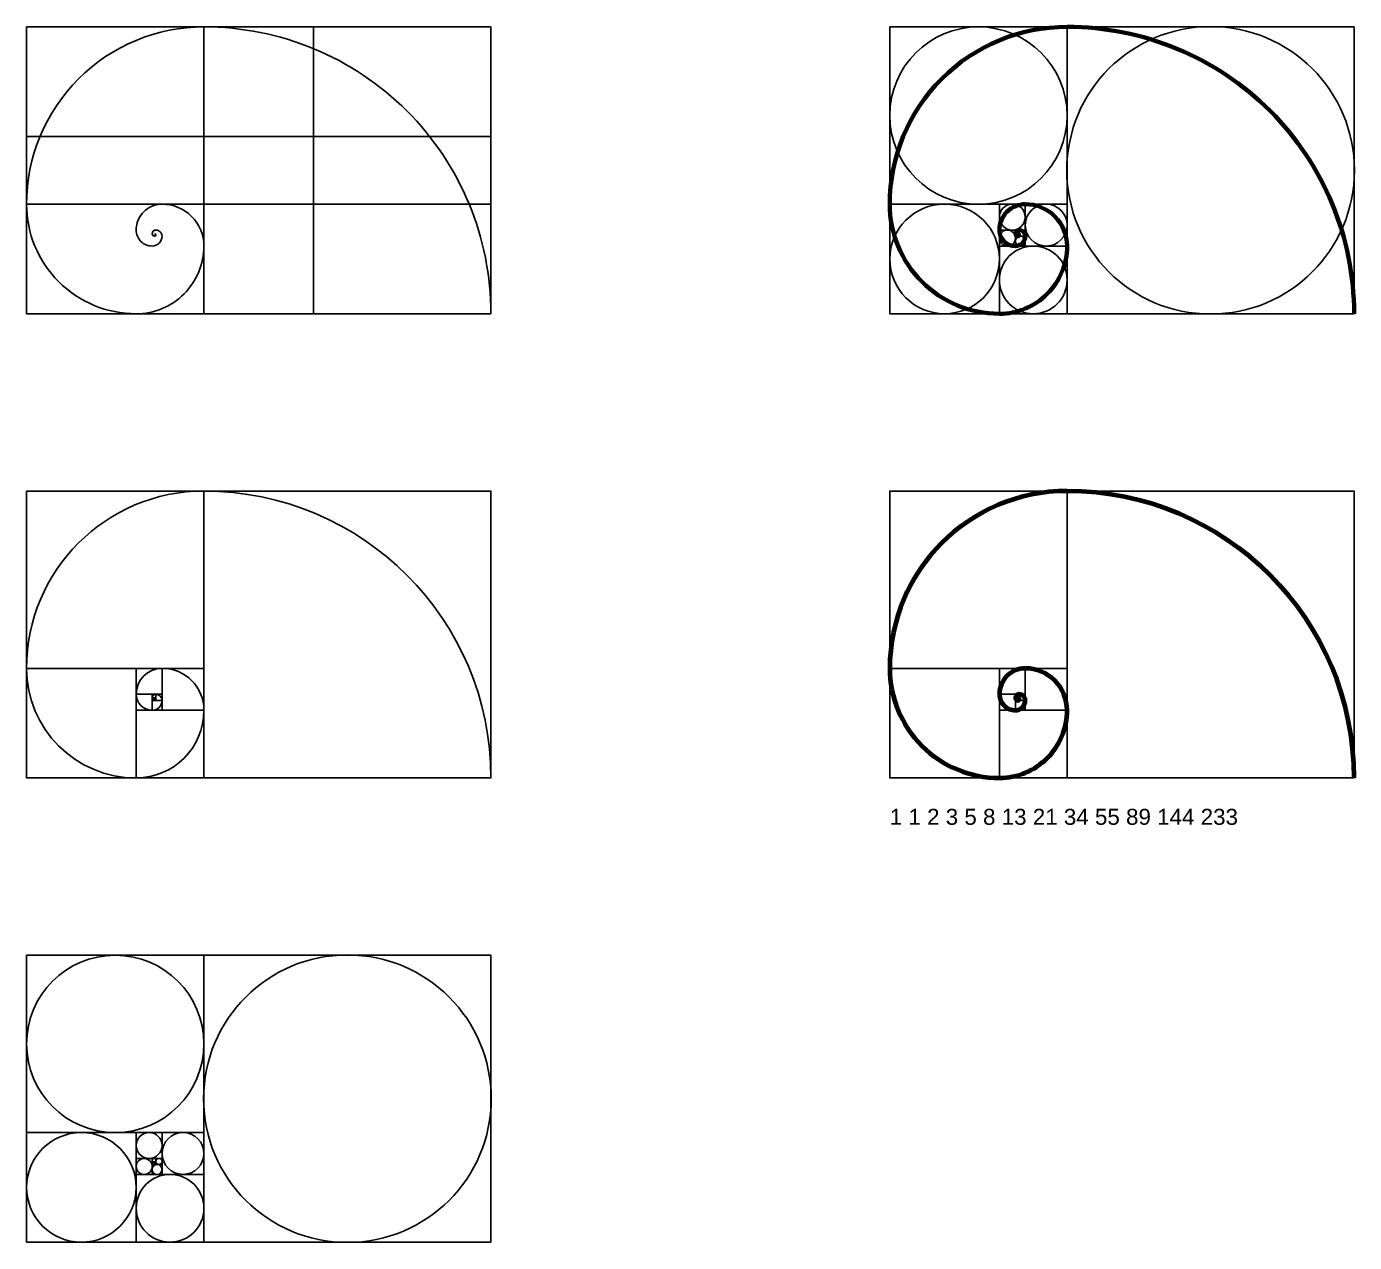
# Model space of a CAD drawing. Header units: inches. Extents: x 994 to 6777, y -637 to 5407.
# Drawn here: x 4049 to 5127, y 116 to 1104 of the extents above; entities that cross this region are included whole.
import ezdxf

# ---------------------------------------------------------------- set-up
doc = ezdxf.new("R2010")
doc.units = ezdxf.units.IN
doc.header["$MEASUREMENT"] = 0
doc.styles.get("Standard").update_dxf_attribs({"font": 'arial.ttf'})

msp = doc.modelspace()

# ---------------------------------------------------------------- linework, layer by layer
at = {"color": 7}
for p, q in [((4049.13603, 1103.31157), (4049.13603, 870.31157)), ((4749.9533, 582.31157), (4893.9533, 582.31157))]:
    msp.add_line(p, q, dxfattribs=at)
for points in [[(4193.13603, 959.31157), (4049.13603, 959.31157), (4049.13603, 1103.31157), (4193.13603, 1103.31157)], [(4193.13603, 870.31157), (4426.13603, 870.31157), (4426.13603, 1103.31157), (4193.13603, 1103.31157)], [(4893.9533, 959.31157), (4749.9533, 959.31157), (4749.9533, 1103.31157), (4893.9533, 1103.31157)], [(4893.9533, 870.31157), (5126.9533, 870.31157), (5126.9533, 1103.31157), (4893.9533, 1103.31157)], [(4838.9533, 870.31157), (4749.9533, 870.31157), (4749.9533, 959.31157), (4838.9533, 959.31157)], [(4859.9533, 938.31157), (4838.9533, 938.31157), (4838.9533, 959.31157), (4859.9533, 959.31157)], [(4893.9533, 925.31157), (4859.9533, 925.31157), (4859.9533, 959.31157), (4893.9533, 959.31157)], [(4851.9533, 925.31157), (4838.9533, 925.31157), (4838.9533, 938.31157), (4851.9533, 938.31157)], [(4854.9533, 935.31157), (4851.9533, 935.31157), (4851.9533, 938.31157), (4854.9533, 938.31157)], [(4859.9533, 933.31157), (4854.9533, 933.31157), (4854.9533, 938.31157), (4859.9533, 938.31157)], [(4853.9533, 933.31157), (4851.9533, 933.31157), (4851.9533, 935.31157), (4853.9533, 935.31157)], [(4859.9533, 925.31157), (4851.9533, 925.31157), (4851.9533, 933.31157), (4859.9533, 933.31157)], [(4854.9533, 934.31157), (4853.9533, 934.31157), (4853.9533, 935.31157), (4854.9533, 935.31157)], [(4854.9533, 933.31157), (4853.9533, 933.31157), (4853.9533, 934.31157), (4854.9533, 934.31157)], [(4893.9533, 870.31157), (4838.9533, 870.31157), (4838.9533, 925.31157), (4893.9533, 925.31157)], [(4193.13603, 582.31157), (4049.13603, 582.31157), (4049.13603, 726.31157), (4193.13603, 726.31157)], [(4193.13603, 493.31157), (4426.13603, 493.31157), (4426.13603, 726.31157), (4193.13603, 726.31157)], [(4893.9533, 582.31157), (4749.9533, 582.31157), (4749.9533, 726.31157), (4893.9533, 726.31157)], [(4893.9533, 493.31157), (5126.9533, 493.31157), (5126.9533, 726.31157), (4893.9533, 726.31157)], [(4138.13603, 493.31157), (4049.13603, 493.31157), (4049.13603, 582.31157), (4138.13603, 582.31157)], [(4159.13603, 561.31157), (4138.13603, 561.31157), (4138.13603, 582.31157), (4159.13603, 582.31157)], [(4193.13603, 548.31157), (4159.13603, 548.31157), (4159.13603, 582.31157), (4193.13603, 582.31157)], [(4838.9533, 493.31157), (4749.9533, 493.31157), (4749.9533, 582.31157), (4838.9533, 582.31157)], [(4859.9533, 561.31157), (4838.9533, 561.31157), (4838.9533, 582.31157), (4859.9533, 582.31157)], [(4893.9533, 548.31157), (4859.9533, 548.31157), (4859.9533, 582.31157), (4893.9533, 582.31157)], [(4154.13603, 558.31157), (4151.13603, 558.31157), (4151.13603, 561.31157), (4154.13603, 561.31157)], [(4159.13603, 556.31157), (4154.13603, 556.31157), (4154.13603, 561.31157), (4159.13603, 561.31157)], [(4851.9533, 548.31157), (4838.9533, 548.31157), (4838.9533, 561.31157), (4851.9533, 561.31157)], [(4854.9533, 558.31157), (4851.9533, 558.31157), (4851.9533, 561.31157), (4854.9533, 561.31157)], [(4859.9533, 556.31157), (4854.9533, 556.31157), (4854.9533, 561.31157), (4859.9533, 561.31157)], [(4153.13603, 556.31157), (4151.13603, 556.31157), (4151.13603, 558.31157), (4153.13603, 558.31157)], [(4159.13603, 548.31157), (4151.13603, 548.31157), (4151.13603, 556.31157), (4159.13603, 556.31157)], [(4154.13603, 557.31157), (4153.13603, 557.31157), (4153.13603, 558.31157), (4154.13603, 558.31157)], [(4154.13603, 556.31157), (4153.13603, 556.31157), (4153.13603, 557.31157), (4154.13603, 557.31157)], [(4853.9533, 556.31157), (4851.9533, 556.31157), (4851.9533, 558.31157), (4853.9533, 558.31157)], [(4859.9533, 548.31157), (4851.9533, 548.31157), (4851.9533, 556.31157), (4859.9533, 556.31157)], [(4854.9533, 557.31157), (4853.9533, 557.31157), (4853.9533, 558.31157), (4854.9533, 558.31157)], [(4854.9533, 556.31157), (4853.9533, 556.31157), (4853.9533, 557.31157), (4854.9533, 557.31157)], [(4193.13603, 493.31157), (4138.13603, 493.31157), (4138.13603, 548.31157), (4193.13603, 548.31157)], [(4893.9533, 493.31157), (4838.9533, 493.31157), (4838.9533, 548.31157), (4893.9533, 548.31157)], [(4193.13603, 205.31157), (4049.13603, 205.31157), (4049.13603, 349.31157), (4193.13603, 349.31157)], [(4193.13603, 116.31157), (4426.13603, 116.31157), (4426.13603, 349.31157), (4193.13603, 349.31157)], [(4138.13603, 116.31157), (4049.13603, 116.31157), (4049.13603, 205.31157), (4138.13603, 205.31157)], [(4159.13603, 184.31157), (4138.13603, 184.31157), (4138.13603, 205.31157), (4159.13603, 205.31157)], [(4193.13603, 171.31157), (4159.13603, 171.31157), (4159.13603, 205.31157), (4193.13603, 205.31157)], [(4151.13603, 171.31157), (4138.13603, 171.31157), (4138.13603, 184.31157), (4151.13603, 184.31157)], [(4154.13603, 181.31157), (4151.13603, 181.31157), (4151.13603, 184.31157), (4154.13603, 184.31157)], [(4159.13603, 179.31157), (4154.13603, 179.31157), (4154.13603, 184.31157), (4159.13603, 184.31157)], [(4153.13603, 179.31157), (4151.13603, 179.31157), (4151.13603, 181.31157), (4153.13603, 181.31157)], [(4159.13603, 171.31157), (4151.13603, 171.31157), (4151.13603, 179.31157), (4159.13603, 179.31157)], [(4154.13603, 180.31157), (4153.13603, 180.31157), (4153.13603, 181.31157), (4154.13603, 181.31157)], [(4154.13603, 179.31157), (4153.13603, 179.31157), (4153.13603, 180.31157), (4154.13603, 180.31157)], [(4193.13603, 116.31157), (4138.13603, 116.31157), (4138.13603, 171.31157), (4193.13603, 171.31157)]]:
    msp.add_lwpolyline(points, close=True, dxfattribs=at)
for points in [[(4426.13603, 959.31157), (4049.13603, 959.31157), (4049.13603, 870.31157), (4193.13603, 870.31157), (4426.13603, 870.31157), (4426.13603, 1103.31157), (4193.13603, 1103.31157), (4049.13603, 1103.31157), (4049.13603, 959.31157), (4049.13603, 870.31157), (4138.13603, 870.31157)], [(4282.13603, 870.31157), (4282.13603, 1103.31157)], [(4426.13603, 1014.31157), (4049.13603, 1014.31157)], [(4049.13603, 582.31157), (4049.13603, 726.31157), (4193.13603, 726.31157)], [(4193.13603, 493.31157), (4426.13603, 493.31157), (4426.13603, 726.31157), (4193.13603, 726.31157)], [(4138.13603, 493.31157), (4049.13603, 493.31157), (4049.13603, 582.31157)]]:
    msp.add_lwpolyline(points, dxfattribs=at)
msp.add_lwpolyline([(4426.13603, 870.31157, 0.4142135624), (4193.13603, 1103.31157, 0.4142135624), (4049.13603, 959.31157, 0.4142135624), (4138.13603, 870.31157, 0.4142135624), (4193.13603, 925.31157, 0.4142135624), (4159.13603, 959.31157, 0.4142135624), (4138.13603, 938.31157, 0.4142135624), (4151.13603, 925.31157, 0.4142135624), (4159.13603, 933.31157, 0.4142135624), (4154.13603, 938.31157, 0.4142135624), (4151.13603, 935.31157, 0.4142135624), (4153.13603, 933.31157, 1), (4153.13603, 935.31157)], format="xyb", dxfattribs=at)
at = {"color": 7, "lineweight": 70}
msp.add_lwpolyline([(5126.9533, 870.31157, 0.4142135624), (4893.9533, 1103.31157, 0.4142135624), (4749.9533, 959.31157, 0.4142135624), (4838.9533, 870.31157, 0.4142135624), (4893.9533, 925.31157, 0.4142135624), (4859.9533, 959.31157, 0.4142135624), (4838.9533, 938.31157, 0.4142135624), (4851.9533, 925.31157, 0.4142135624), (4859.9533, 933.31157, 0.4142135624), (4854.9533, 938.31157, 0.4142135624), (4851.9533, 935.31157, 0.4142135624), (4853.9533, 933.31157, 1), (4853.9533, 935.31157)], format="xyb", dxfattribs=at)
at = {"color": 7, "lineweight": 100}
msp.add_lwpolyline([(4749.9533, 582.31157, 0.4142135624), (4838.9533, 493.31157, 0.4142135624), (4893.9533, 548.31157, 0.4142135624), (4859.9533, 582.31157, 0.4142135624), (4838.9533, 561.31157, 0.4142135624), (4851.9533, 548.31157, 0.4142135624), (4859.9533, 556.31157, 0.4142135624), (4854.9533, 561.31157, 0.4142135624), (4851.9533, 558.31157, 0.4142135624), (4853.9533, 556.31157, 1), (4853.9533, 558.31157)], format="xyb", dxfattribs=at)
at = {"color": 7}
for centre, radius in [((4821.9533, 1031.31157), 72), ((5010.4533, 986.81157), 116.76041), ((4794.4533, 914.81157), 44.5), ((4849.4533, 948.81157), 10.5), ((4876.9533, 942.31157), 17), ((4845.4533, 931.81157), 6.5), ((4853.4533, 936.81157), 1.5), ((4857.4533, 935.81157), 2.5), ((4852.9533, 934.31157), 1), ((4855.9533, 929.31157), 4), ((4854.4533, 934.81157), 0.5), ((4854.4533, 933.81157), 0.5), ((4866.4533, 897.81157), 27.5), ((4121.13603, 277.31157), 72), ((4309.63603, 232.81157), 116.76041), ((4093.63603, 160.81157), 44.5), ((4148.63603, 194.81157), 10.5), ((4176.13603, 188.31157), 17), ((4144.63603, 177.81157), 6.5), ((4152.63603, 182.81157), 1.5), ((4156.63603, 181.81157), 2.5), ((4152.13603, 180.31157), 1), ((4155.13603, 175.31157), 4), ((4153.63603, 180.81157), 0.5), ((4153.63603, 179.81157), 0.5), ((4165.63603, 143.81157), 27.5)]:
    msp.add_circle(centre, radius, dxfattribs=at)
for centre, radius, start, end in [((4193.13603, 582.31157), 144, 90, 180), ((4193.13603, 493.31157), 233, 0, 90), ((4138.13603, 582.31157), 89, 180, 270), ((4159.13603, 561.31157), 21, 90, 180), ((4159.13603, 548.31157), 34, 0, 90), ((4151.13603, 561.31157), 13, 180, 270), ((4154.13603, 558.31157), 3, 90, 180), ((4154.13603, 556.31157), 5, 0, 90), ((4153.13603, 558.31157), 2, 180, 270), ((4151.13603, 556.31157), 8, 270, 0), ((4153.13603, 557.31157), 1, 270, 90), ((4138.13603, 548.31157), 55, 270, 0)]:
    msp.add_arc(centre, radius, start, end, dxfattribs=at)
at = {"color": 7, "lineweight": 100}
for centre, radius, start, end in [((4893.9533, 582.31157), 144, 90, 180), ((4893.9533, 493.31157), 233, 0, 90)]:
    msp.add_arc(centre, radius, start, end, dxfattribs=at)

# ---------------------------------------------------------------- texts
at = {"color": 7, "insert": (4749.9533, 468.23315), "char_height": 13, "attachment_point": 1}
msp.add_mtext_dynamic_manual_height_columns('\\pxqd;1 1 2 3 5 8 13 21 34 55 89 144 233 ', width=379.593649, gutter_width=12.5, heights=[0], dxfattribs=at)

doc.saveas('drawing.dxf')
